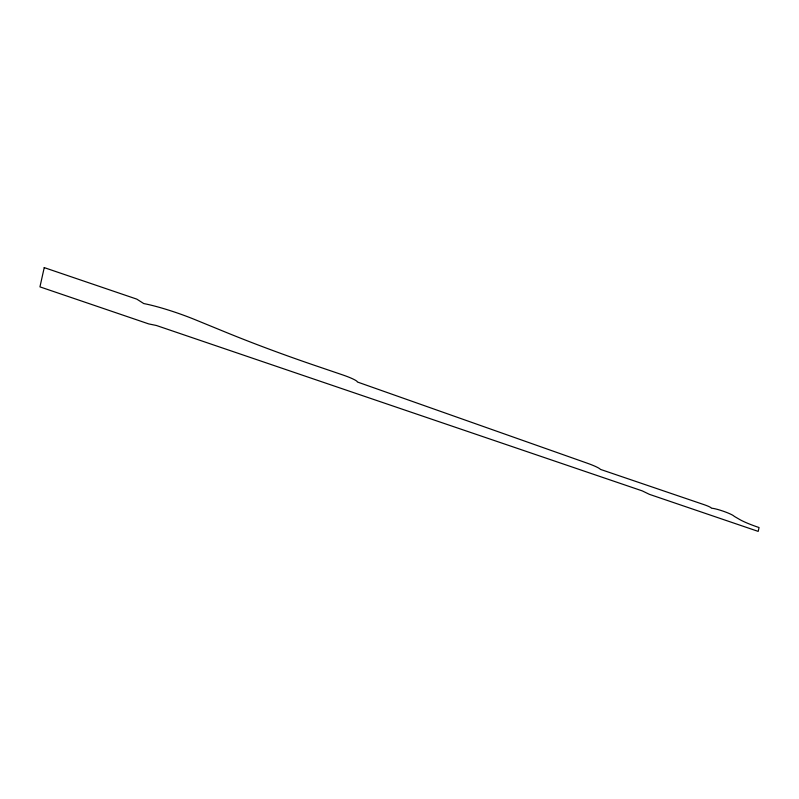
<?xml version="1.0" encoding="UTF-8"?>
<svg xmlns="http://www.w3.org/2000/svg" width="799" height="799" viewBox="0 0 799 799"><rect width="100%" height="100%" fill="white"/><g stroke="black" fill="none" stroke-linecap="round" stroke-linejoin="round"><path stroke-width="1.2" d="M44.235 267.615L39.95 286.871L148.744 323.915L156.364 325.473L642.206 490.866L649.397 494.341L758.191 531.385L759.05 527.53A22.971 2.876 18.9 0 1 739.435 519.36L734.211 516.314A12.654 1.588 18.9 0 0 724.004 511.47A12.654 1.588 18.9 0 0 711.44 508.214A7.82 0.979 18.9 0 0 704.249 504.728L600.478 469.403A15.64 1.958 18.9 0 0 587.365 463.24L357.323 381.972A15.64 1.958 18.9 0 0 342.941 375.001L318.881 366.811A219.775 27.546 18.9 0 1 225.138 331.975L194.886 319.59A45.463 5.693 18.9 0 0 143.77 303.57L136.789 299.126L44.235 267.615"/></g></svg>
